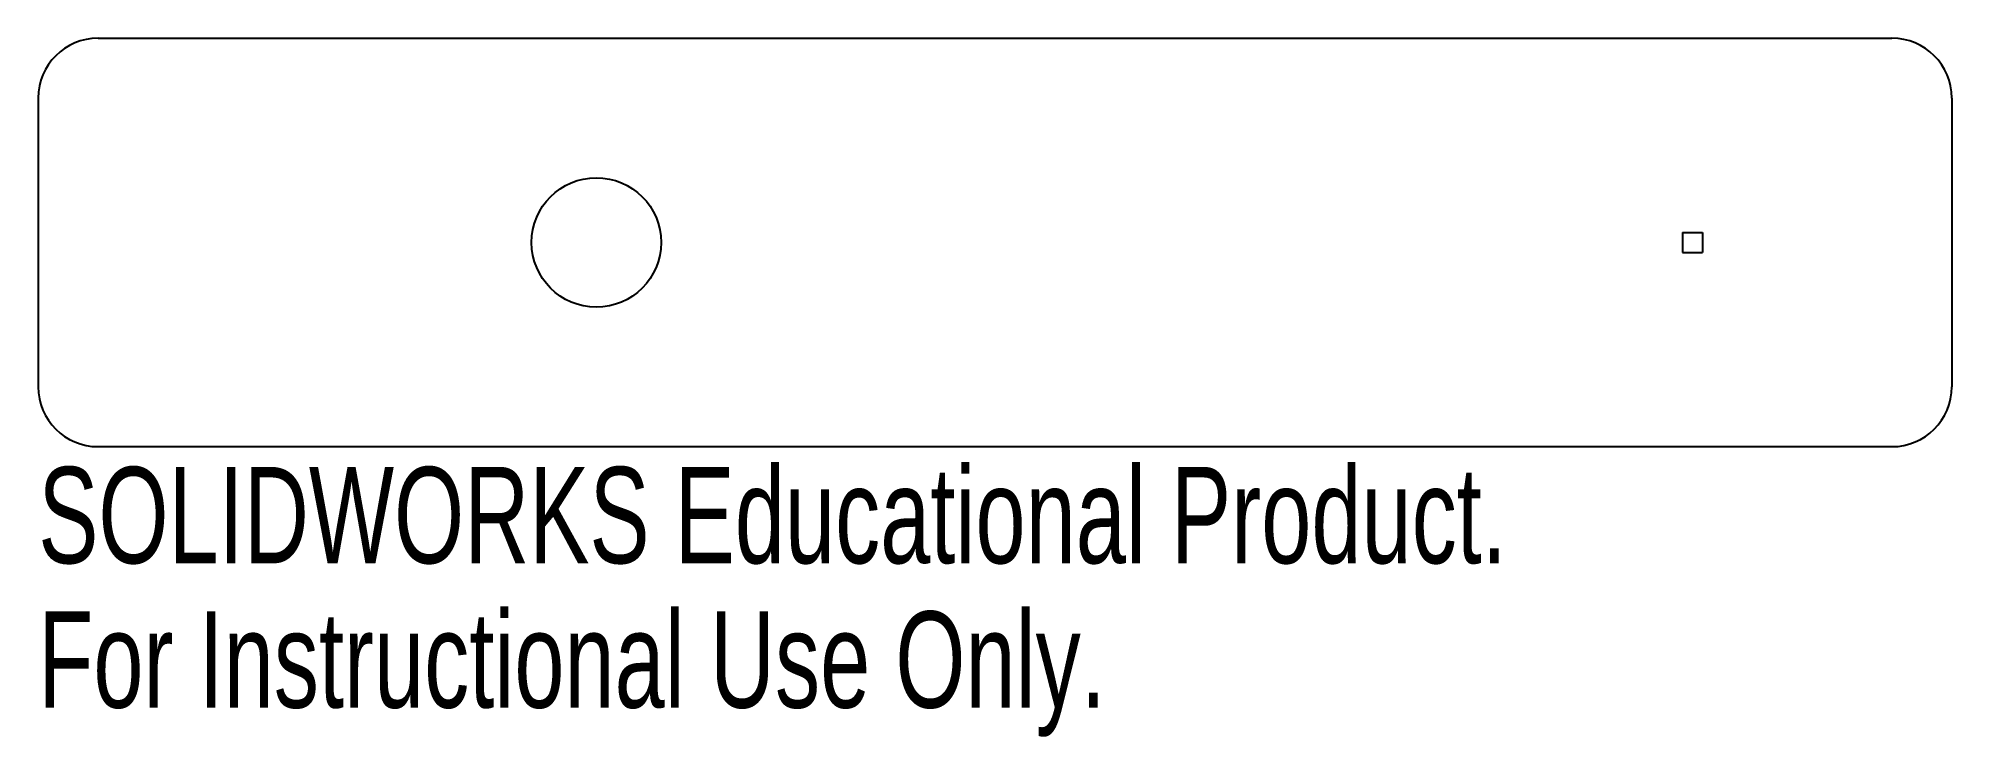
# Paper-space layout '_Top' of a CAD drawing. Header units: millimetres. Extents: x -48 to 48, y -24.8 to 10.3.
import ezdxf

# ---------------------------------------------------------------- set-up
doc = ezdxf.new("R2010")
doc.units = ezdxf.units.MM
doc.styles.add('SLDTEXTSTYLE0', font='TXT', dxfattribs={"width": 0.7})

psp = doc.layouts.new('_Top')

# ---------------------------------------------------------------- linework, layer by layer
at = {"color": 7, "linetype": 'Continuous', "lineweight": 25}
for p, q in [((-45, 10.25), (45, 10.25)), ((-48, 7.25), (-48, -7.25)), ((48, 7.25), (48, -7.25)), ((34.5, 0.5), (34.5, -0.5)), ((34.5, 0.5), (35.5, 0.5)), ((35.5, 0.5), (35.5, -0.5)), ((34.5, -0.5), (35.5, -0.5)), ((-45, -10.25), (45, -10.25))]:
    psp.add_line(p, q, dxfattribs=at)
psp.add_circle((-20, 0), 3.25, dxfattribs=at)
for centre, start, end in [((-45, 7.25), 90, 180), ((45, 7.25), 0, 90), ((-45, -7.25), 180, 270), ((45, -7.25), 270, 0)]:
    psp.add_arc(centre, 3, start, end, dxfattribs=at)

# ---------------------------------------------------------------- texts
at = {"color": 7, "linetype": 'Continuous', "char_height": 4.83362, "attachment_point": 1, "style": 'SLDTEXTSTYLE0'}
for s, insert in [('SOLIDWORKS Educational Product.', (-48, -11.27)), ('For Instructional Use Only.', (-48, -18.52))]:
    psp.add_mtext(s, dxfattribs=dict(at, insert=insert))

doc.saveas('drawing.dxf')
